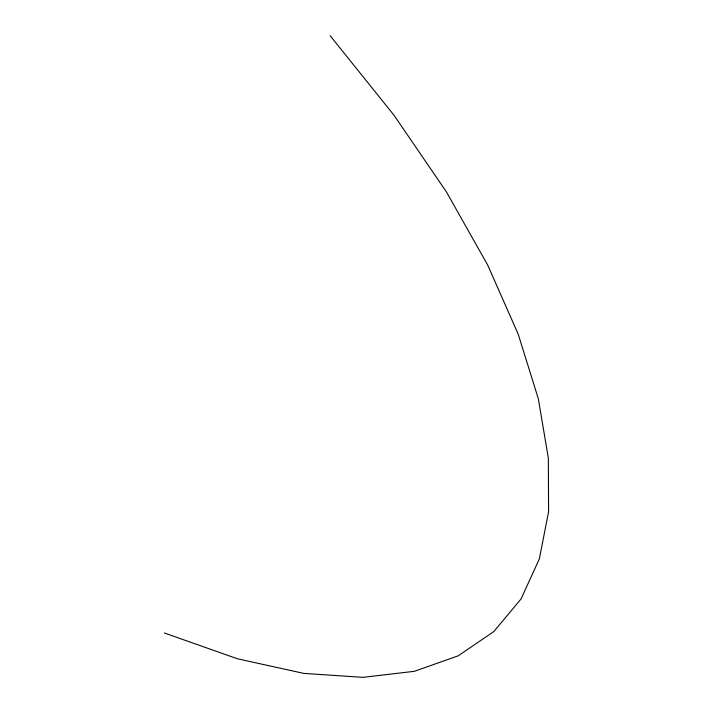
<?xml version="1.0" encoding="UTF-8"?>
<svg xmlns="http://www.w3.org/2000/svg" width="713" height="713" viewBox="0 0 713 713"><rect width="100%" height="100%" fill="white"/><g stroke="black" fill="none" stroke-linecap="round" stroke-linejoin="round"><path stroke-width="1.07" d="M164.418 633.001L237.509 658.803L303.765 673.384L362.846 677.35L414.44 671.298L458.218 655.817L493.851 631.531L520.998 599.018L539.358 558.894L548.582 511.747L548.35 458.183L538.333 398.799L518.217 334.201L487.656 264.986L446.329 191.761L393.915 115.114L330.083 35.65"/></g></svg>
